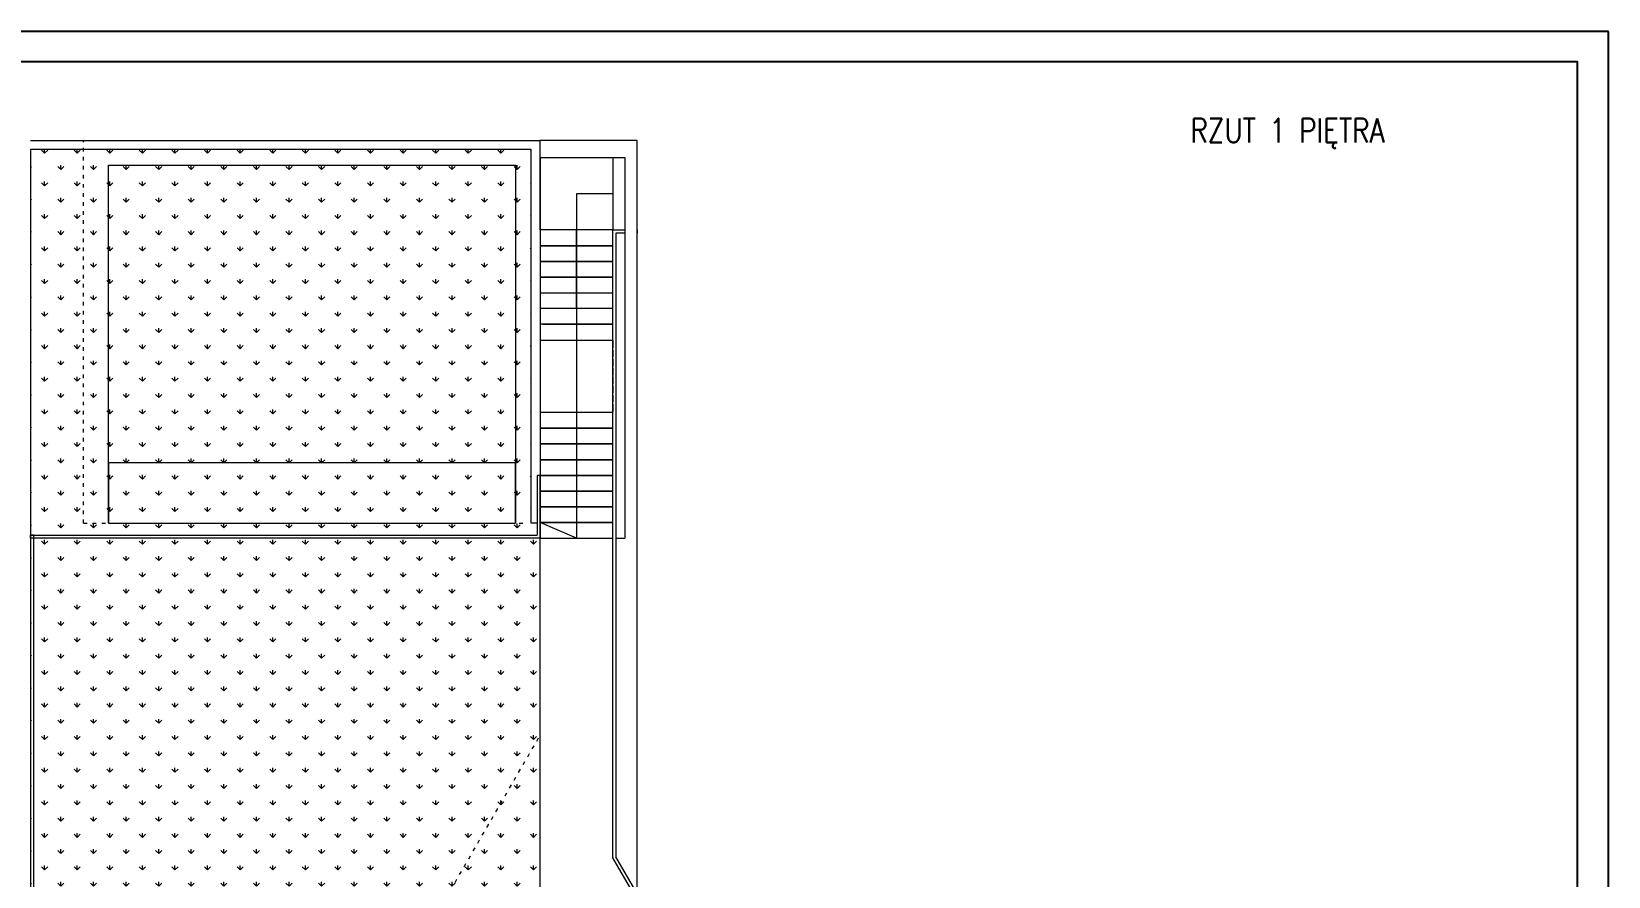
# Model space of a CAD drawing. Header units: millimetres. Extents: x 1780 to 154263, y -7240 to 17216.
# Drawn here: x 147184 to 149791, y 4013 to 5411 of the extents above; entities that cross this region are included whole.
import ezdxf

# ---------------------------------------------------------------- set-up
doc = ezdxf.new("R2010")
doc.units = ezdxf.units.MM
doc.linetypes.add('ACAD_ISO03W100', pattern=[30, 12, -18])
for name, color, linetype, lineweight in [('2d_SX_oznaczenia', 40, 'Continuous', 0), ('2d_SX_szraf', 251, 'Continuous', 0), ('2d_SX_widok', 10, 'Continuous', 9), ('SX_PZT_utwardzona', 10, 'Continuous', 9)]:
    doc.layers.add(name, color=color, linetype=linetype, lineweight=lineweight)
doc.layers.add('2d_SX_rewizja 18 września', color=210, linetype='Continuous')
doc.layers.add('60 instalacje elektryka', color=10, linetype='Continuous')
doc.styles.add('ROMANS', font='romans.shx', dxfattribs={"height": 0.2})

# ---------------------------------------------------------------- blocks, each defined once
blk = doc.blocks.new('PDKLD B1')
at = {"layer": '2d_SX_szraf'}
h = blk.add_hatch(dxfattribs=at)
h.set_pattern_fill('GRASS', color=8, scale=1.5, style=0)
h.set_pattern_definition([(90, (98496.447, -22378.067), (-26.94077, 26.94077), [7.14375, -46.73779]), (45, (98496.447, -22378.067), (-26.94077, 26.94077), [7.14375, -30.95625]), (135, (98496.447, -22378.067), (-26.94077, -26.94077), [7.14375, -30.95625])])
edge = h.paths.add_edge_path()
edge.add_line((113454.7, -11861.2), (113444.7, -11861.2))
edge.add_line((113444.7, -11861.2), (113444.7, -11243.2))
edge.add_line((113444.7, -11243.2), (112719.7, -11243.2))
edge.add_line((112719.7, -11243.2), (112719.7, -11243.2))
edge.add_line((112719.7, -11243.2), (112617.2, -11243.2))
edge.add_line((112617.2, -11243.2), (112617.2, -12034.2))
edge.add_line((112617.2, -12034.2), (112617.2, -12034.2))
edge.add_line((112617.2, -12034.2), (112617.2, -12575.3))
edge.add_line((112617.2, -12575.3), (113459.7, -12575.3))
edge.add_line((113459.7, -12575.3), (113459.7, -11861.2))
at = {"layer": '2d_SX_oznaczenia', "color": 8, "ltscale": 0.5}
for points in [[(113579.7, -11316.2), (113519.7, -11316.2), (113519.7, -11375.2)], [(113519.7, -11377.2), (113519.7, -11886.2), (113459.7, -11860.2)], [(113519.7, -11506.2), (113519.7, -11376.2)]]:
    blk.add_lwpolyline(points, dxfattribs=at)
at = {"layer": '2d_SX_szraf', "color": 8}
blk.add_lwpolyline([(112745.7, -11861.2), (112745.7, -11269.2), (113418.7, -11269.2), (113418.7, -11861.2)], dxfattribs=at)
blk.add_lwpolyline([(113418.7, -11761.2), (112745.7, -11761.2), (112745.7, -11861.2), (113418.7, -11861.2)], close=True, dxfattribs=at)
at = {"layer": '2d_SX_widok', "color": 8, "ltscale": 0.5}
for points in [[(112617.2, -11228.2), (112617.2, -11228.2), (113459.7, -11228.2)], [(113619.7, -11256.2), (113619.7, -11228.2), (113459.7, -11228.2)], [(113454.7, -11861.2), (113444.7, -11861.2), (113444.7, -11243.2), (112719.7, -11243.2), (112719.7, -11243.2), (112617.2, -11243.2), (112617.2, -12034.2), (112617.2, -12034.2), (112617.2, -12575.3), (113459.7, -12575.3), (113459.7, -11861.2)], [(113459.7, -11256.2), (113459.7, -11864.2)], [(113459.7, -11256.2), (113599.7, -11256.2)], [(113459.7, -11256.2), (113459.7, -11864.2)], [(113599.7, -11256.2), (113599.7, -11886.2)], [(113619.7, -12575.3), (113619.7, -11256.2)], [(113619.7, -11866.2), (113619.7, -11256.2)], [(113459.7, -11886.2), (113459.7, -11782.2), (113454.7, -11782.2), (113454.7, -11881.2)], [(113459.7, -11886.2), (112617.2, -11886.2), (112617.2, -11881.2), (113454.7, -11881.2)], [(112622.2, -12575.3), (112622.2, -11881.2), (112617.2, -11881.2), (112617.2, -12575.3), (112622.2, -12575.3)], [(113459.7, -11881.2), (113459.7, -11886.2)]]:
    blk.add_lwpolyline(points, dxfattribs=at)
at = {"layer": '2d_SX_widok', "color": 8, "linetype": 'ACAD_ISO03W100', "ltscale": 0.5}
for points in [[(112704.7, -11861.2), (112704.7, -11228.2), (113459.7, -11228.2)], [(113579.7, -11506.2), (113579.7, -11480.2)], [(113579.7, -11510.2), (113579.7, -11483.2)], [(113579.7, -11559.2), (113579.7, -11678.2)], [(113579.7, -11565.2), (113579.7, -11683.2)], [(112704.7, -11861.2), (113436.7, -11861.2)], [(113249.7, -12575.3), (113251.4, -12572.2), (113459.7, -12211.5), (113459.7, -11843.3)]]:
    blk.add_lwpolyline(points, dxfattribs=at)
at = {"layer": 'SX_PZT_utwardzona', "color": 8}
for points in [[(113459.7, -11256.2), (113459.7, -11228.2)], [(113579.7, -11376.2), (113459.7, -11376.2), (113459.7, -11402.2), (113579.7, -11402.2)], [(113579.7, -11484.4), (113579.7, -11376.2), (113584.7, -11376.2)], [(113579.7, -11386.2), (113579.7, -11376.2), (113599.7, -11376.2)], [(113579.7, -11402.2), (113579.7, -11380.2)], [(113579.7, -11402.2), (113579.7, -11381.2)], [(113584.7, -11381.2), (113584.7, -11485.3)], [(113584.7, -11381.2), (113584.7, -11482.3)], [(113599.7, -11381.2), (113584.7, -11381.2), (113584.7, -11386.2)], [(113619.7, -11376.2), (113619.7, -11381.2)], [(113579.7, -11402.2), (113459.7, -11402.2), (113459.7, -11428.2), (113579.7, -11428.2)], [(113579.7, -11429.2), (113579.7, -11402.2)], [(113579.7, -11428.2), (113579.7, -11402.2)], [(113579.7, -11428.2), (113459.7, -11428.2), (113459.7, -11454.2), (113579.7, -11454.2)], [(113579.7, -11454.2), (113579.7, -11428.2)], [(113579.7, -11456.2), (113579.7, -11429.2)], [(113579.7, -11454.2), (113459.7, -11454.2), (113459.7, -11480.2), (113579.7, -11480.2)], [(113579.7, -11480.2), (113579.7, -11454.2)], [(113579.7, -11483.2), (113579.7, -11456.2)], [(113579.7, -12414.6), (113579.7, -11479.4)], [(113584.7, -11477.3), (113584.7, -12413.3)], [(113519.7, -11506.2), (113459.7, -11506.2), (113459.7, -11531.9)], [(113464.2, -11532.2), (113579.7, -11532.2), (113579.7, -11506.2), (113519.7, -11506.2)], [(113459.7, -11532.2), (113459.7, -11558.2), (113579.7, -11558.2), (113579.7, -11532.2), (113459.7, -11532.2)], [(113584.7, -11886.2), (113599.7, -11886.2)], [(113614.7, -12475.3), (113614.7, -12475.3), (113579.7, -12414.6)], [(113619.7, -12575.3), (113619.7, -12492.3), (113619.7, -12473.9), (113584.7, -12413.3)]]:
    blk.add_lwpolyline(points, dxfattribs=at)
for points in [[(113579.7, -11376.2), (113459.7, -11376.2), (113459.7, -11256.2), (113579.7, -11256.2)], [(113579.7, -11678.2), (113459.7, -11678.2), (113459.7, -11704.2), (113579.7, -11704.2)], [(113579.7, -11704.2), (113459.7, -11704.2), (113459.7, -11730.2), (113579.7, -11730.2)], [(113579.7, -11730.2), (113459.7, -11730.2), (113459.7, -11756.2), (113579.7, -11756.2)], [(113579.7, -11756.2), (113459.7, -11756.2), (113459.7, -11782.2), (113579.7, -11782.2)], [(113579.7, -11782.2), (113459.7, -11782.2), (113459.7, -11808.2), (113579.7, -11808.2)], [(113579.7, -11808.2), (113459.7, -11808.2), (113459.7, -11834.2), (113579.7, -11834.2)], [(113579.7, -11834.2), (113459.7, -11834.2), (113459.7, -11860.2), (113579.7, -11860.2)], [(113579.7, -11860.2), (113459.7, -11860.2), (113459.7, -11886.2), (113579.7, -11886.2)]]:
    blk.add_lwpolyline(points, close=True, dxfattribs=at)

msp = doc.modelspace()

# ---------------------------------------------------------------- linework, layer by layer
at = {"layer": '60 instalacje elektryka'}
for points in [[(149790.8, 5410.6), (145586.2, 5410.6), (145586.2, 2437.4), (149790.8, 2437.4)], [(145677.7, 2487.4), (149739.7, 2487.4), (149739.7, 5360.6), (145677.7, 5360.6)]]:
    msp.add_lwpolyline(points, close=True, dxfattribs=at)

# ---------------------------------------------------------------- block references
at = {"layer": '2d_SX_rewizja 18 września'}
msp.add_blockref('PDKLD B1', (34565.1, 16458.6), dxfattribs=at)

# ---------------------------------------------------------------- texts
at = {"layer": '60 instalacje elektryka', "insert": (149099.7, 5266.9), "char_height": 40, "width": 371.81, "attachment_point": 1, "rotation": 360, "style": 'ROMANS'}
msp.add_mtext('{\\W0.8;RZUT 1 PIĘTRA}', dxfattribs=at)

doc.saveas('drawing.dxf')
